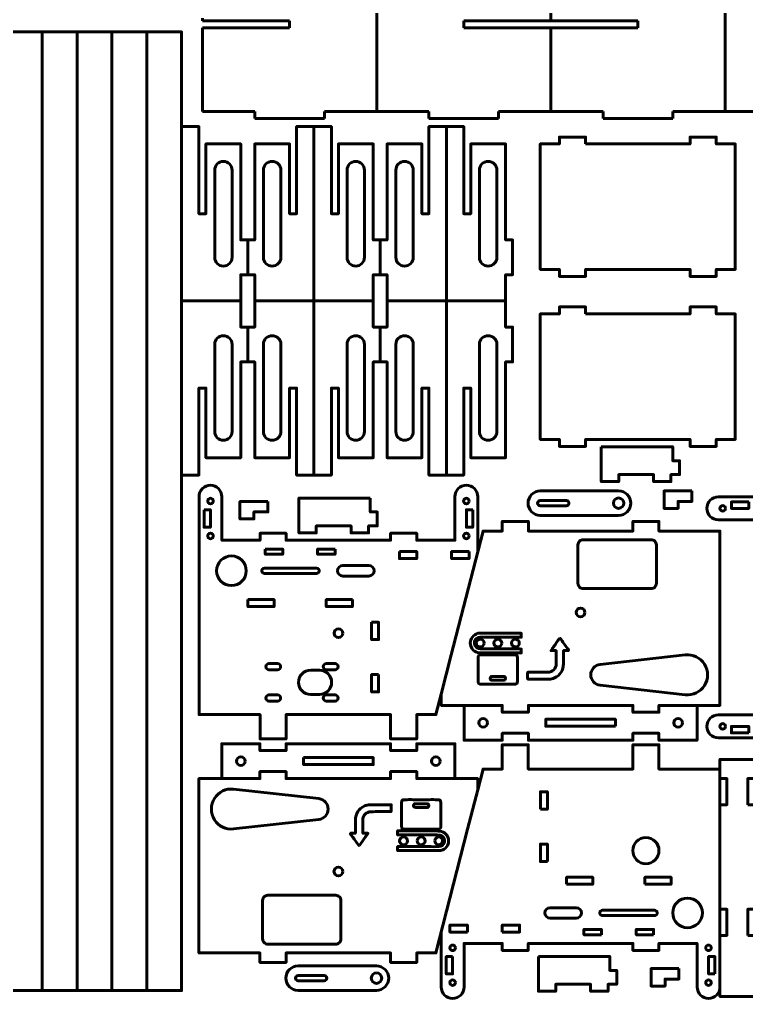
# Model space of a CAD drawing. Header units: millimetres. Extents: x -979 to -10, y -1484 to -29.
# Drawn here: x -652 to -235, y -1092 to -531 of the extents above; entities that cross this region are included whole.
import ezdxf

# ---------------------------------------------------------------- set-up
doc = ezdxf.new("R2010")
doc.units = ezdxf.units.MM
doc.linetypes.add('K5LT_BASIC', pattern=[0])

# ---------------------------------------------------------------- blocks, each defined once
blk = doc.blocks.new('U48')
at = {"color": 150, "linetype": 'K5LT_BASIC', "lineweight": 60, "true_color": 0x0080ff}
for points in [[(-308.11, -801.04), (-353.11, -801.04, 1), (-353.11, -815.04), (-308.11, -815.04, 1)], [(-338.11, -806.54), (-353.11, -806.54, 1), (-353.11, -809.54), (-338.11, -809.54, 1)], [(-308.11, -805.04, -1), (-308.11, -811.04, -1)]]:
    blk.add_lwpolyline(points, format="xyb", close=True, dxfattribs=at)
blk = doc.blocks.new('U49')
at = {"color": 150, "linetype": 'K5LT_BASIC', "lineweight": 60, "true_color": 0x0080ff}
for points in [[(-447.11, -1073.54), (-492.11, -1073.54, 1), (-492.11, -1087.54), (-447.11, -1087.54, 1)], [(-447.11, -1077.54, -1), (-447.11, -1083.54, -1)], [(-492.11, -1079.04), (-477.11, -1079.04, -1), (-477.11, -1082.04), (-492.11, -1082.04, -1)]]:
    blk.add_lwpolyline(points, format="xyb", close=True, dxfattribs=at)
blk = doc.blocks.new('U50')
at = {"color": 150, "linetype": 'K5LT_BASIC', "lineweight": 60, "true_color": 0x0080ff}
for points in [[(-535.91, -966.03), (-535.91, -946.03), (-514.01, -946.03), (-514.01, -950.03), (-499.01, -950.03), (-499.01, -946.03), (-439.01, -946.03), (-439.01, -950.03), (-424.01, -950.03), (-424.01, -946.03), (-402.1, -946.03), (-402.1, -966.03), (-424.01, -966.03), (-424.01, -962.03), (-439.01, -962.03), (-439.01, -966.03), (-499.01, -966.03), (-499.01, -962.03), (-514.01, -962.03), (-514.01, -966.03)], [(-489.01, -954.03), (-449.01, -954.03), (-449.01, -958.03), (-489.01, -958.03)]]:
    blk.add_lwpolyline(points, close=True, dxfattribs=at)
for centre in [(-524.96, -956.03), (-413.05, -956.03)]:
    blk.add_circle(centre, 2.5, dxfattribs=at)
blk = doc.blocks.new('U51')
at = {"color": 150, "linetype": 'K5LT_BASIC', "lineweight": 60, "true_color": 0x0080ff}
blk.add_lwpolyline([(-402.1, -966.03), (-389.01, -966.03), (-389.01, -972.53), (-394.78, -995.02), (-413.01, -1066.03), (-424.01, -1066.03), (-424.01, -1071.53), (-439.01, -1071.53), (-439.01, -1066.03), (-499.01, -1066.03), (-499.01, -1071.53), (-514.01, -1071.53), (-514.01, -1066.03), (-525.01, -1066.03), (-549.01, -1066.03), (-549.01, -995.02), (-549.01, -966.03), (-535.91, -966.03)], dxfattribs=at)
for points in [[(-529.14, -972.1), (-480.2, -977.57, -0.894526), (-480.2, -989.5), (-529.14, -994.96, -1.11791)], [(-509.51, -1033.03), (-470.51, -1033.03, -0.414214), (-467.51, -1036.03), (-467.51, -1058.03, -0.414214), (-470.51, -1061.03), (-509.51, -1061.03, -0.414214), (-512.51, -1058.03), (-512.51, -1036.03, -0.414214)]]:
    blk.add_lwpolyline(points, format="xyb", close=True, dxfattribs=at)
blk.add_circle((-469.01, -1019.36), 2.5, dxfattribs=at)
blk = doc.blocks.new('U52')
at = {"color": 150, "linetype": 'K5LT_BASIC', "lineweight": 60, "true_color": 0x0080ff}
blk.add_lwpolyline([(-389.01, -972.53), (-385.95, -960.63), (-374.95, -960.63), (-374.95, -956.63), (-374.95, -946.63), (-359.95, -946.63), (-359.95, -956.63), (-359.95, -960.63), (-299.95, -960.63), (-299.95, -956.63), (-299.95, -946.63), (-284.95, -946.63), (-284.95, -956.63), (-284.95, -960.63), (-273.95, -960.63), (-249.95, -960.63), (-249.95, -1054.13), (-249.95, -1060.63), (-249.95, -1085.63, -1), (-263.05, -1085.63), (-263.05, -1060.63), (-284.95, -1060.63), (-284.95, -1064.63), (-299.95, -1064.63), (-299.95, -1060.63), (-359.95, -1060.63), (-359.95, -1064.63), (-374.95, -1064.63), (-374.95, -1060.63), (-396.86, -1060.63), (-396.86, -1085.63, -1), (-409.95, -1085.63), (-409.95, -1060.63), (-409.95, -1054.13)], format="xyb", dxfattribs=at)
for points in [[(-353, -983.63), (-349, -983.63), (-349, -973.63), (-353, -973.63)], [(-349, -1013.63), (-353, -1013.63), (-353, -1003.63), (-349, -1003.63)], [(-338, -1026.63), (-323, -1026.63), (-323, -1022.63), (-338, -1022.63)], [(-293, -1026.63), (-278, -1026.63), (-278, -1022.63), (-293, -1022.63)], [(-394.95, -1054.13), (-404.95, -1054.13), (-404.95, -1050.13), (-394.95, -1050.13)], [(-374.95, -1054.13), (-364.95, -1054.13), (-364.95, -1050.13), (-374.95, -1050.13)], [(-318, -1055.63), (-328, -1055.63), (-328, -1052.63), (-318, -1052.63)], [(-288, -1055.63), (-298, -1055.63), (-298, -1052.63), (-288, -1052.63)], [(-403.4, -1068.13), (-403.4, -1078.13), (-407.1, -1078.13), (-407.1, -1068.13)], [(-252.8, -1078.13), (-252.8, -1068.13), (-256.5, -1068.13), (-256.5, -1078.13)]]:
    blk.add_lwpolyline(points, close=True, dxfattribs=at)
for points in [[(-332.45, -1046.13), (-347.45, -1046.13, -1), (-347.45, -1040.13), (-332.45, -1040.13, -1)], [(-287.45, -1044.63), (-317.45, -1044.63, -1), (-317.45, -1041.63), (-287.45, -1041.63, -1)]]:
    blk.add_lwpolyline(points, format="xyb", close=True, dxfattribs=at)
for centre, radius in [((-292.45, -1007.38), 7.5), ((-268.55, -1043.13), 8.5), ((-403.4, -1063.13), 1.6), ((-256.5, -1063.13), 1.6), ((-403.4, -1083.13), 1.6), ((-256.5, -1083.13), 1.6)]:
    blk.add_circle(centre, radius, dxfattribs=at)
blk = doc.blocks.new('U53')
at = {"color": 150, "linetype": 'K5LT_BASIC', "lineweight": 60, "true_color": 0x0080ff}
for points in [[(-263.04, -924.03), (-263.04, -944.03), (-284.94, -944.03), (-284.94, -940.03), (-299.94, -940.03), (-299.94, -944.03), (-359.94, -944.03), (-359.94, -940.03), (-374.94, -940.03), (-374.94, -944.03), (-396.85, -944.03), (-396.85, -924.03), (-374.94, -924.03), (-374.94, -928.03), (-359.94, -928.03), (-359.94, -924.03), (-299.94, -924.03), (-299.94, -928.03), (-284.94, -928.03), (-284.94, -924.03)], [(-309.94, -936.03), (-349.94, -936.03), (-349.94, -932.03), (-309.94, -932.03)]]:
    blk.add_lwpolyline(points, close=True, dxfattribs=at)
for centre in [(-385.9, -934.03), (-273.99, -934.03)]:
    blk.add_circle(centre, 2.5, dxfattribs=at)
blk = doc.blocks.new('U54')
at = {"color": 150, "linetype": 'K5LT_BASIC', "lineweight": 60, "true_color": 0x0080ff}
blk.add_lwpolyline([(-396.85, -924.03), (-409.94, -924.03), (-409.94, -917.53), (-404.17, -895.04), (-385.94, -824.03), (-374.94, -824.03), (-374.94, -818.53), (-359.94, -818.53), (-359.94, -824.03), (-299.94, -824.03), (-299.94, -818.53), (-284.94, -818.53), (-284.94, -824.03), (-273.94, -824.03), (-249.94, -824.03), (-249.94, -895.04), (-249.94, -924.03), (-263.04, -924.03)], dxfattribs=at)
for points in [[(-289.44, -857.03), (-328.44, -857.03, -0.414214), (-331.44, -854.03), (-331.44, -832.03, -0.414214), (-328.44, -829.03), (-289.44, -829.03, -0.414214), (-286.44, -832.03), (-286.44, -854.03, -0.414214)], [(-269.82, -917.96), (-318.75, -912.49, -0.894526), (-318.75, -900.56), (-269.82, -895.1, -1.11791)]]:
    blk.add_lwpolyline(points, format="xyb", close=True, dxfattribs=at)
blk.add_circle((-329.94, -870.7), 2.5, dxfattribs=at)
blk = doc.blocks.new('U55')
at = {"color": 150, "linetype": 'K5LT_BASIC', "lineweight": 60, "true_color": 0x0080ff}
blk.add_lwpolyline([(-409.94, -917.53), (-412.98, -929.34), (-423.98, -929.34), (-423.98, -943.34), (-438.98, -943.34), (-438.98, -929.34), (-498.98, -929.34), (-498.98, -943.34), (-513.98, -943.34), (-513.98, -929.34), (-524.98, -929.34), (-548.98, -929.34), (-548.98, -835.84), (-548.98, -829.34), (-548.98, -804.34, -1), (-535.88, -804.34), (-535.88, -829.34), (-513.98, -829.34), (-513.98, -825.34), (-498.98, -825.34), (-498.98, -829.34), (-438.98, -829.34), (-438.98, -825.34), (-423.98, -825.34), (-423.98, -829.34), (-402.07, -829.34), (-402.07, -804.34, -1), (-388.98, -804.34), (-388.98, -829.34), (-388.98, -835.84)], format="xyb", dxfattribs=at)
for points in [[(-546.13, -811.84), (-542.43, -811.84), (-542.43, -821.84), (-546.13, -821.84)], [(-391.82, -811.84), (-395.52, -811.84), (-395.52, -821.84), (-391.82, -821.84)], [(-510.93, -834.34), (-500.93, -834.34), (-500.93, -837.34), (-510.93, -837.34)], [(-470.93, -834.34), (-480.93, -834.34), (-480.93, -837.34), (-470.93, -837.34)], [(-433.98, -835.84), (-423.98, -835.84), (-423.98, -839.84), (-433.98, -839.84)], [(-393.98, -835.84), (-403.98, -835.84), (-403.98, -839.84), (-393.98, -839.84)], [(-520.93, -863.34), (-505.93, -863.34), (-505.93, -867.34), (-520.93, -867.34)], [(-460.93, -863.34), (-475.93, -863.34), (-475.93, -867.34), (-460.93, -867.34)], [(-449.93, -876.34), (-445.93, -876.34), (-445.93, -886.34), (-449.93, -886.34)], [(-445.93, -906.34), (-449.93, -906.34), (-449.93, -916.34), (-445.93, -916.34)]]:
    blk.add_lwpolyline(points, close=True, dxfattribs=at)
for points in [[(-511.48, -845.34), (-481.48, -845.34, -1), (-481.48, -848.34), (-511.48, -848.34, -1)], [(-451.48, -843.84), (-466.48, -843.84, 1), (-466.48, -849.84), (-451.48, -849.84, 1)], [(-508.88, -900.09), (-503.88, -900.09, -1), (-503.88, -903.59), (-508.88, -903.59, -1)], [(-484.88, -903.84), (-479.88, -903.84, -1), (-479.88, -917.84), (-484.88, -917.84, -1)], [(-475.88, -900.09), (-470.88, -900.09, -1), (-470.88, -903.59), (-475.88, -903.59, -1)], [(-503.88, -918.09), (-508.88, -918.09, 1), (-508.88, -921.59), (-503.88, -921.59, 1)], [(-470.88, -918.09), (-475.88, -918.09, 1), (-475.88, -921.59), (-470.88, -921.59, 1)]]:
    blk.add_lwpolyline(points, format="xyb", close=True, dxfattribs=at)
for centre, radius in [((-542.43, -806.84), 1.6), ((-395.52, -806.84), 1.6), ((-542.43, -826.84), 1.6), ((-395.52, -826.84), 1.6), ((-530.38, -846.84), 8.5), ((-468.98, -882.66), 2.5)]:
    blk.add_circle(centre, radius, dxfattribs=at)
blk = doc.blocks.new('U56')
at = {"color": 150, "linetype": 'K5LT_BASIC', "lineweight": 60, "true_color": 0x0080ff}
for points in [[(-249.95, -960.63), (-249.95, -955.04), (-137.95, -955.04), (-137.95, -966.04), (-141.95, -966.04), (-141.95, -981.04), (-137.95, -981.04), (-137.95, -1041.04), (-141.95, -1041.04), (-141.95, -1056.04), (-137.95, -1056.04), (-137.95, -1067.04), (-137.95, -1091.04), (-249.95, -1091.04), (-249.95, -1085.63)], [(-249.95, -981.04), (-245.95, -981.04), (-245.95, -966.04), (-249.95, -966.04)], [(-249.95, -1056.04), (-245.95, -1056.04), (-245.95, -1041.04), (-249.95, -1041.04)]]:
    blk.add_lwpolyline(points, dxfattribs=at)
for points in [[(-233.95, -981.04), (-233.95, -966.04), (-229.95, -966.04), (-229.95, -981.04)], [(-157.95, -966.04), (-157.95, -981.04), (-153.95, -981.04), (-153.95, -966.04)], [(-233.95, -1056.04), (-233.95, -1041.04), (-229.95, -1041.04), (-229.95, -1056.04)], [(-157.95, -1056.04), (-157.95, -1041.04), (-153.95, -1041.04), (-153.95, -1056.04)]]:
    blk.add_lwpolyline(points, close=True, dxfattribs=at)
blk = doc.blocks.new('U124')
at = {"color": 150, "linetype": 'K5LT_BASIC', "lineweight": 60, "true_color": 0x0080ff}
for points in [[(-125.86, -903.56), (-125.86, -843.56), (-121.86, -843.56), (-121.86, -828.56), (-125.86, -828.56), (-125.86, -817.56), (-219.39, -804.46), (-225.86, -804.46), (-250.86, -804.46, 1), (-250.86, -817.56), (-225.86, -817.56), (-225.86, -828.56), (-229.86, -828.56), (-229.86, -843.56), (-225.86, -843.56), (-225.86, -903.56), (-229.86, -903.56), (-229.86, -918.56), (-225.86, -918.56), (-225.86, -929.56), (-250.86, -929.56, 1), (-250.86, -942.65), (-225.86, -942.65), (-219.39, -942.65), (-125.86, -929.56), (-125.86, -918.56), (-121.86, -918.56), (-121.86, -903.56)], [(-205.36, -833.06), (-205.36, -818.06, 1), (-211.36, -818.06), (-211.36, -833.06, 1)], [(-206.86, -878.06), (-206.86, -848.06, 1), (-209.86, -848.06), (-209.86, -878.06, 1)], [(-177.11, -847.56, 1), (-180.61, -847.56), (-180.61, -852.56, 1), (-177.11, -852.56)], [(-159.11, -847.56), (-159.11, -852.56, -1), (-162.61, -852.56), (-162.61, -847.56, -1)], [(-162.86, -861.56), (-162.86, -856.56, 1), (-176.86, -856.56), (-176.86, -861.56, 1)], [(-177.11, -880.56), (-177.11, -885.56, -1), (-180.61, -885.56), (-180.61, -880.56, -1)], [(-159.11, -880.56), (-159.11, -885.56, -1), (-162.61, -885.56), (-162.61, -880.56, -1)]]:
    blk.add_lwpolyline(points, format="xyb", close=True, dxfattribs=at)
for points in [[(-233.36, -807.31), (-233.36, -811.01), (-243.36, -811.01), (-243.36, -807.31)], [(-187.86, -843.56), (-187.86, -828.56), (-191.86, -828.56), (-191.86, -843.56)], [(-217.86, -851.06), (-217.86, -836.06), (-220.86, -836.06), (-220.86, -851.06)], [(-217.86, -896.06), (-217.86, -911.06), (-220.86, -911.06), (-220.86, -896.06)], [(-187.86, -918.56), (-187.86, -903.56), (-191.86, -903.56), (-191.86, -918.56)], [(-233.36, -939.81), (-233.36, -936.11), (-243.36, -936.11), (-243.36, -939.81)]]:
    blk.add_lwpolyline(points, close=True, dxfattribs=at)
for centre, radius in [((-248.36, -811.01), 1.6), ((-228.36, -811.01), 1.6), ((-149.86, -830.06), 2.5), ((-149.86, -917.06), 2.5), ((-208.36, -929.06), 8.5), ((-248.36, -936.11), 1.6), ((-228.36, -936.11), 1.6)]:
    blk.add_circle(centre, radius, dxfattribs=at)
blk = doc.blocks.new('U135')
at = {"color": 150, "linetype": 'K5LT_BASIC', "lineweight": 60, "true_color": 0x0080ff}
for points, knots in [([(-421.46, -978.15), (-424.57, -978.15), (-427.69, -978.14), (-430.81, -978.15), (-432.45, -978.16), (-432.71, -978.39), (-432.72, -979.97), (-432.73, -984.41), (-432.73, -988.84), (-432.71, -993.27), (-432.71, -994.76), (-432.41, -995.07), (-430.91, -995.07), (-424.63, -995.08), (-418.34, -995.08), (-412.06, -995.07), (-410.54, -995.06), (-410.19, -994.7), (-410.19, -993.15), (-410.18, -988.76), (-410.18, -984.38), (-410.19, -980), (-410.2, -978.45), (-410.52, -978.15), (-412.11, -978.15), (-415.22, -978.14), (-418.34, -978.15), (-421.46, -978.15)], [0, 0, 0, 0, 0.111111, 0.111111, 0.111111, 0.222222, 0.222222, 0.222222, 0.333333, 0.333333, 0.333333, 0.444444, 0.444444, 0.444444, 0.555556, 0.555556, 0.555556, 0.666667, 0.666667, 0.666667, 0.777778, 0.777778, 0.777778, 0.888889, 0.888889, 0.888889, 1, 1, 1, 1]), ([(-421.44, -982.61), (-421.44, -982.61), (-421.44, -982.61), (-421.44, -982.61), (-422.47, -982.61), (-423.49, -982.64), (-424.51, -982.61), (-425.46, -982.58), (-425.95, -982.18), (-425.9, -981.5), (-425.84, -980.7), (-425.29, -980.46), (-424.59, -980.46), (-422.5, -980.46), (-420.4, -980.44), (-418.32, -980.47), (-417.47, -980.49), (-417.03, -980.92), (-417.07, -981.57), (-417.13, -982.37), (-417.67, -982.61), (-418.38, -982.61), (-419.4, -982.61), (-420.42, -982.61), (-421.44, -982.61)], [0, 0, 0, 0, 0.125, 0.125, 0.125, 0.25, 0.25, 0.25, 0.375, 0.375, 0.375, 0.5, 0.5, 0.5, 0.625, 0.625, 0.625, 0.75, 0.75, 0.75, 0.875, 0.875, 0.875, 1, 1, 1, 1]), ([(-410.12, -1007.4), (-409.77, -1007.24), (-409.42, -1007.08), (-409.07, -1006.92), (-406.74, -1005.84), (-405.41, -1003.44), (-405.76, -1000.97), (-406.13, -998.44), (-408.15, -996.48), (-410.75, -996.2), (-411.43, -996.12), (-412.11, -996.12), (-412.79, -996.12), (-419.61, -996.11), (-426.42, -996.12), (-433.23, -996.11), (-433.81, -996.11), (-434.39, -996.04), (-434.97, -996), (-434.97, -996.78), (-434.97, -997.56), (-434.97, -998.34), (-434.43, -998.36), (-433.9, -998.39), (-433.37, -998.39), (-426.4, -998.39), (-419.44, -998.39), (-412.47, -998.4), (-411.85, -998.4), (-411.2, -998.42), (-410.59, -998.56), (-408.69, -999.01), (-407.63, -1000.84), (-408.15, -1002.71), (-408.53, -1004.08), (-409.74, -1005.03), (-411.3, -1005.08), (-413.25, -1005.13), (-415.2, -1005.11), (-417.15, -1005.1), (-423.09, -1005.09), (-429.03, -1005.07), (-434.97, -1005.06), (-434.97, -1005.84), (-434.97, -1006.62), (-434.97, -1007.4), (-426.68, -1007.4), (-418.4, -1007.4), (-410.12, -1007.4)], [0, 0, 0, 0, 0.0625, 0.0625, 0.0625, 0.125, 0.125, 0.125, 0.1875, 0.1875, 0.1875, 0.25, 0.25, 0.25, 0.3125, 0.3125, 0.3125, 0.375, 0.375, 0.375, 0.4375, 0.4375, 0.4375, 0.5, 0.5, 0.5, 0.5625, 0.5625, 0.5625, 0.625, 0.625, 0.625, 0.6875, 0.6875, 0.6875, 0.75, 0.75, 0.75, 0.8125, 0.8125, 0.8125, 0.875, 0.875, 0.875, 0.9375, 0.9375, 0.9375, 1, 1, 1, 1]), ([(-431.61, -1004.01), (-430.35, -1004.02), (-429.39, -1003.08), (-429.37, -1001.82), (-429.34, -1000.58), (-430.29, -999.56), (-431.51, -999.51), (-432.78, -999.46), (-433.84, -1000.5), (-433.83, -1001.79), (-433.82, -1003.04), (-432.86, -1004), (-431.61, -1004.01)], [0, 0, 0, 0, 0.25, 0.25, 0.25, 0.5, 0.5, 0.5, 0.75, 0.75, 0.75, 1, 1, 1, 1]), ([(-423.73, -1001.73), (-423.76, -1002.96), (-422.8, -1003.96), (-421.55, -1004), (-420.32, -1004.04), (-419.28, -1003.09), (-419.21, -1001.88), (-419.14, -1000.64), (-420.2, -999.52), (-421.46, -999.51), (-422.67, -999.51), (-423.7, -1000.52), (-423.73, -1001.73)], [0, 0, 0, 0, 0.25, 0.25, 0.25, 0.5, 0.5, 0.5, 0.75, 0.75, 0.75, 1, 1, 1, 1]), ([(-413.62, -1001.72), (-413.65, -1002.93), (-412.66, -1003.96), (-411.44, -1004), (-410.17, -1004.05), (-409.19, -1003.15), (-409.13, -1001.89), (-409.07, -1000.59), (-410.08, -999.51), (-411.35, -999.51), (-412.56, -999.51), (-413.59, -1000.52), (-413.62, -1001.72)], [0, 0, 0, 0, 0.25, 0.25, 0.25, 0.5, 0.5, 0.5, 0.75, 0.75, 0.75, 1, 1, 1, 1])]:
    blk.add_open_spline(points, degree=3, knots=knots, dxfattribs=at)
blk = doc.blocks.new('U136')
at = {"color": 150, "linetype": 'K5LT_BASIC', "lineweight": 60, "true_color": 0x0080ff}
blk.add_open_spline([(-456.86, -1004.44), (-455.74, -1002.81), (-454.61, -1001.18), (-453.49, -999.55), (-453.06, -998.93), (-452.63, -998.3), (-452.05, -997.46), (-453.13, -997.46), (-453.96, -997.46), (-454.91, -997.46), (-454.94, -996.96), (-454.98, -996.58), (-454.99, -996.21), (-454.99, -994.07), (-454.95, -991.92), (-455, -989.78), (-455.06, -987.08), (-452.92, -985.1), (-450.27, -985.05), (-446.88, -984.99), (-443.49, -985.03), (-440.1, -985.03), (-439.67, -985.03), (-439.25, -985.03), (-438.7, -985.03), (-438.55, -983.7), (-438.6, -982.45), (-438.66, -981.1), (-439.13, -981.08), (-439.51, -981.04), (-439.89, -981.04), (-443.55, -981.04), (-447.22, -981.06), (-450.88, -981.03), (-452.01, -981.02), (-453.05, -981.27), (-454.03, -981.75), (-457.38, -983.39), (-459.06, -986.14), (-459.19, -989.83), (-459.27, -991.93), (-459.2, -994.04), (-459.21, -996.14), (-459.21, -996.52), (-459.25, -996.9), (-459.27, -997.42), (-460.24, -997.42), (-461.12, -997.42), (-462.01, -997.42), (-462.01, -997.66), (-462.01, -997.89), (-462.01, -998.12), (-461.81, -998.3), (-461.56, -998.45), (-461.41, -998.66), (-460.04, -1000.58), (-458.69, -1002.51), (-457.33, -1004.44), (-457.17, -1004.44), (-457.02, -1004.44), (-456.86, -1004.44)], degree=3, knots=[0, 0, 0, 0, 0.05, 0.05, 0.05, 0.1, 0.1, 0.1, 0.15, 0.15, 0.15, 0.2, 0.2, 0.2, 0.25, 0.25, 0.25, 0.3, 0.3, 0.3, 0.35, 0.35, 0.35, 0.4, 0.4, 0.4, 0.45, 0.45, 0.45, 0.5, 0.5, 0.5, 0.55, 0.55, 0.55, 0.6, 0.6, 0.6, 0.65, 0.65, 0.65, 0.7, 0.7, 0.7, 0.75, 0.75, 0.75, 0.8, 0.8, 0.8, 0.85, 0.85, 0.85, 0.9, 0.9, 0.9, 0.95, 0.95, 0.95, 1, 1, 1, 1], dxfattribs=at)
blk = doc.blocks.new('U138')
at = {"color": 150, "linetype": 'K5LT_BASIC', "lineweight": 60, "true_color": 0x0080ff}
for points, knots in [([(-388.83, -882.66), (-389.18, -882.82), (-389.53, -882.98), (-389.88, -883.14), (-392.21, -884.22), (-393.55, -886.62), (-393.19, -889.09), (-392.82, -891.62), (-390.8, -893.58), (-388.2, -893.86), (-387.52, -893.94), (-386.84, -893.94), (-386.16, -893.94), (-379.35, -893.95), (-372.53, -893.94), (-365.72, -893.95), (-365.14, -893.95), (-364.56, -894.02), (-363.98, -894.06), (-363.98, -893.28), (-363.98, -892.5), (-363.98, -891.72), (-364.52, -891.7), (-365.05, -891.67), (-365.59, -891.67), (-372.55, -891.67), (-379.51, -891.67), (-386.48, -891.66), (-387.11, -891.66), (-387.75, -891.64), (-388.36, -891.5), (-390.26, -891.05), (-391.32, -889.22), (-390.8, -887.35), (-390.43, -885.98), (-389.22, -885.03), (-387.65, -884.98), (-385.7, -884.93), (-383.75, -884.95), (-381.8, -884.96), (-375.86, -884.97), (-369.92, -884.98), (-363.98, -885), (-363.98, -884.22), (-363.98, -883.44), (-363.98, -882.66), (-372.27, -882.66), (-380.55, -882.66), (-388.83, -882.66)], [0, 0, 0, 0, 0.0625, 0.0625, 0.0625, 0.125, 0.125, 0.125, 0.1875, 0.1875, 0.1875, 0.25, 0.25, 0.25, 0.3125, 0.3125, 0.3125, 0.375, 0.375, 0.375, 0.4375, 0.4375, 0.4375, 0.5, 0.5, 0.5, 0.5625, 0.5625, 0.5625, 0.625, 0.625, 0.625, 0.6875, 0.6875, 0.6875, 0.75, 0.75, 0.75, 0.8125, 0.8125, 0.8125, 0.875, 0.875, 0.875, 0.9375, 0.9375, 0.9375, 1, 1, 1, 1]), ([(-385.33, -888.34), (-385.3, -887.13), (-386.29, -886.1), (-387.51, -886.06), (-388.78, -886.01), (-389.76, -886.91), (-389.82, -888.17), (-389.88, -889.47), (-388.87, -890.55), (-387.6, -890.55), (-386.39, -890.55), (-385.36, -889.54), (-385.33, -888.34)], [0, 0, 0, 0, 0.25, 0.25, 0.25, 0.5, 0.5, 0.5, 0.75, 0.75, 0.75, 1, 1, 1, 1]), ([(-375.22, -888.33), (-375.19, -887.1), (-376.15, -886.1), (-377.4, -886.06), (-378.63, -886.02), (-379.68, -886.96), (-379.74, -888.18), (-379.81, -889.42), (-378.75, -890.54), (-377.49, -890.55), (-376.28, -890.55), (-375.25, -889.54), (-375.22, -888.33)], [0, 0, 0, 0, 0.25, 0.25, 0.25, 0.5, 0.5, 0.5, 0.75, 0.75, 0.75, 1, 1, 1, 1]), ([(-367.34, -886.05), (-368.6, -886.04), (-369.56, -886.98), (-369.58, -888.24), (-369.61, -889.48), (-368.66, -890.5), (-367.44, -890.55), (-366.17, -890.6), (-365.11, -889.56), (-365.12, -888.27), (-365.13, -887.02), (-366.09, -886.06), (-367.34, -886.05)], [0, 0, 0, 0, 0.25, 0.25, 0.25, 0.5, 0.5, 0.5, 0.75, 0.75, 0.75, 1, 1, 1, 1]), ([(-377.49, -911.91), (-374.38, -911.91), (-371.26, -911.92), (-368.15, -911.91), (-366.5, -911.9), (-366.24, -911.67), (-366.23, -910.08), (-366.22, -905.65), (-366.22, -901.22), (-366.24, -896.79), (-366.24, -895.3), (-366.55, -894.99), (-368.04, -894.99), (-374.33, -894.98), (-380.61, -894.98), (-386.89, -894.99), (-388.41, -895), (-388.76, -895.36), (-388.76, -896.91), (-388.78, -901.3), (-388.78, -905.68), (-388.76, -910.06), (-388.75, -911.61), (-388.43, -911.91), (-386.84, -911.91), (-383.73, -911.92), (-380.61, -911.91), (-377.49, -911.91)], [0, 0, 0, 0, 0.111111, 0.111111, 0.111111, 0.222222, 0.222222, 0.222222, 0.333333, 0.333333, 0.333333, 0.444444, 0.444444, 0.444444, 0.555556, 0.555556, 0.555556, 0.666667, 0.666667, 0.666667, 0.777778, 0.777778, 0.777778, 0.888889, 0.888889, 0.888889, 1, 1, 1, 1]), ([(-377.51, -907.45), (-377.51, -907.45), (-377.51, -907.45), (-377.51, -907.45), (-376.49, -907.45), (-375.46, -907.42), (-374.44, -907.45), (-373.49, -907.48), (-373, -907.88), (-373.05, -908.56), (-373.11, -909.36), (-373.66, -909.6), (-374.37, -909.6), (-376.46, -909.6), (-378.55, -909.62), (-380.64, -909.59), (-381.48, -909.57), (-381.93, -909.14), (-381.88, -908.49), (-381.82, -907.68), (-381.28, -907.45), (-380.57, -907.45), (-379.55, -907.45), (-378.53, -907.45), (-377.51, -907.45)], [0, 0, 0, 0, 0.125, 0.125, 0.125, 0.25, 0.25, 0.25, 0.375, 0.375, 0.375, 0.5, 0.5, 0.5, 0.625, 0.625, 0.625, 0.75, 0.75, 0.75, 0.875, 0.875, 0.875, 1, 1, 1, 1])]:
    blk.add_open_spline(points, degree=3, knots=knots, dxfattribs=at)
blk = doc.blocks.new('U139')
at = {"color": 150, "linetype": 'K5LT_BASIC', "lineweight": 60, "true_color": 0x0080ff}
blk.add_open_spline([(-342.09, -885.62), (-343.21, -887.25), (-344.34, -888.88), (-345.46, -890.51), (-345.89, -891.13), (-346.32, -891.76), (-346.9, -892.6), (-345.82, -892.6), (-344.99, -892.6), (-344.04, -892.6), (-344.01, -893.1), (-343.97, -893.48), (-343.97, -893.85), (-343.96, -895.99), (-344, -898.14), (-343.95, -900.28), (-343.89, -902.98), (-346.03, -904.96), (-348.68, -905.01), (-352.07, -905.07), (-355.46, -905.03), (-358.85, -905.03), (-359.28, -905.03), (-359.7, -905.03), (-360.25, -905.03), (-360.4, -906.36), (-360.35, -907.61), (-360.29, -908.96), (-359.82, -908.98), (-359.44, -909.02), (-359.06, -909.02), (-355.4, -909.02), (-351.74, -909), (-348.07, -909.03), (-346.95, -909.04), (-345.9, -908.79), (-344.92, -908.31), (-341.57, -906.67), (-339.89, -903.92), (-339.76, -900.23), (-339.68, -898.13), (-339.75, -896.02), (-339.74, -893.92), (-339.74, -893.54), (-339.71, -893.16), (-339.68, -892.64), (-338.72, -892.64), (-337.83, -892.64), (-336.94, -892.64), (-336.94, -892.4), (-336.94, -892.17), (-336.94, -891.93), (-337.15, -891.76), (-337.39, -891.61), (-337.54, -891.4), (-338.91, -889.48), (-340.26, -887.55), (-341.62, -885.62), (-341.78, -885.62), (-341.93, -885.62), (-342.09, -885.62)], degree=3, knots=[0, 0, 0, 0, 0.05, 0.05, 0.05, 0.1, 0.1, 0.1, 0.15, 0.15, 0.15, 0.2, 0.2, 0.2, 0.25, 0.25, 0.25, 0.3, 0.3, 0.3, 0.35, 0.35, 0.35, 0.4, 0.4, 0.4, 0.45, 0.45, 0.45, 0.5, 0.5, 0.5, 0.55, 0.55, 0.55, 0.6, 0.6, 0.6, 0.65, 0.65, 0.65, 0.7, 0.7, 0.7, 0.75, 0.75, 0.75, 0.8, 0.8, 0.8, 0.85, 0.85, 0.85, 0.9, 0.9, 0.9, 0.95, 0.95, 0.95, 1, 1, 1, 1], dxfattribs=at)

msp = doc.modelspace()

# ---------------------------------------------------------------- linework, layer by layer
at = {"color": 150, "linetype": 'K5LT_BASIC', "lineweight": 60, "true_color": 0x0080ff}
for p, q in [((-447.01, -583.37), (-447.01, -33.37)), ((-247.01, -583.37), (-247.01, -33.37)), ((-347.01, -531.37), (-347.01, -435.37)), ((-547.01, -529.81), (-547.01, -531.37)), ((-547.01, -531.37), (-497.01, -531.37)), ((-497.01, -531.37), (-497.01, -535.37)), ((-397.01, -535.37), (-397.01, -531.37)), ((-397.01, -531.37), (-347.01, -531.37)), ((-347.01, -531.37), (-297.01, -531.37)), ((-297.01, -531.37), (-297.01, -535.37)), ((-497.01, -535.37), (-547.01, -535.37)), ((-547.01, -535.37), (-547.01, -583.37)), ((-347.01, -535.37), (-397.01, -535.37)), ((-347.01, -583.37), (-347.01, -535.37)), ((-297.01, -535.37), (-347.01, -535.37)), ((-547.01, -583.37), (-517.01, -583.37)), ((-517.01, -583.37), (-517.01, -587.37)), ((-477.01, -587.37), (-477.01, -583.37)), ((-477.01, -583.37), (-447.01, -583.37)), ((-447.01, -583.37), (-417.01, -583.37)), ((-417.01, -583.37), (-417.01, -587.37)), ((-377.01, -587.37), (-377.01, -583.37)), ((-377.01, -583.37), (-347.01, -583.37)), ((-347.01, -583.37), (-317.01, -583.37)), ((-317.01, -583.37), (-317.01, -587.37)), ((-277.01, -587.37), (-277.01, -583.37)), ((-277.01, -583.37), (-247.01, -583.37)), ((-247.01, -583.37), (-217.01, -583.37)), ((-517.01, -587.37), (-477.01, -587.37)), ((-417.01, -587.37), (-377.01, -587.37)), ((-317.01, -587.37), (-277.01, -587.37))]:
    msp.add_line(p, q, dxfattribs=at)
for points in [[(-659.01, -537.68), (-639.01, -537.68), (-639.01, -1087.68), (-659.01, -1087.68)], [(-639.01, -537.68), (-619.01, -537.68), (-619.01, -1087.68), (-639.01, -1087.68)], [(-619.01, -537.68), (-599.01, -537.68), (-599.01, -1087.68), (-619.01, -1087.68)], [(-599.01, -537.68), (-579.01, -537.68), (-579.01, -1087.68), (-599.01, -1087.68)], [(-579.01, -537.68), (-559.01, -537.68), (-559.01, -1087.68), (-579.01, -1087.68)], [(-521.01, -656.97), (-525.01, -656.97), (-525.01, -601.97), (-545.01, -601.97), (-545.01, -641.97), (-549.01, -641.97), (-549.01, -591.97), (-559.01, -591.97)], [(-483.01, -691.97), (-517.01, -691.97), (-517.01, -676.97), (-521.01, -676.97), (-521.01, -656.97), (-517.01, -656.97), (-517.01, -601.97), (-497.01, -601.97), (-497.01, -641.97), (-493.01, -641.97), (-493.01, -591.97), (-483.01, -591.97)], [(-445.01, -656.97), (-441.01, -656.97), (-441.01, -601.97), (-421.01, -601.97), (-421.01, -641.97), (-417.01, -641.97), (-417.01, -591.97), (-407.01, -591.97), (-407.01, -691.97), (-441.01, -691.97), (-441.01, -676.97), (-445.01, -676.97)], [(-407.01, -691.97), (-373.01, -691.97), (-373.01, -676.97), (-369.01, -676.97), (-369.01, -656.97), (-373.01, -656.97), (-373.01, -601.97), (-393.01, -601.97), (-393.01, -641.97), (-397.01, -641.97), (-397.01, -591.97), (-407.01, -591.97)], [(-559.01, -691.97), (-525.01, -691.97), (-525.01, -676.97), (-521.01, -676.97)], [(-525.01, -691.97), (-525.01, -706.97), (-521.01, -706.97)], [(-517.01, -691.97), (-517.01, -706.97), (-521.01, -706.97), (-521.01, -726.97), (-517.01, -726.97), (-517.01, -781.97), (-497.01, -781.97), (-497.01, -741.97), (-493.01, -741.97), (-493.01, -791.97), (-483.01, -791.97)], [(-449.01, -691.97), (-449.01, -706.97), (-445.01, -706.97), (-445.01, -726.97), (-449.01, -726.97), (-449.01, -781.97), (-469.01, -781.97), (-469.01, -741.97), (-473.01, -741.97), (-473.01, -791.97), (-483.01, -791.97), (-483.01, -691.97)], [(-441.01, -691.97), (-441.01, -706.97), (-445.01, -706.97)], [(-373.01, -691.97), (-373.01, -706.97), (-369.01, -706.97), (-369.01, -726.97), (-373.01, -726.97), (-373.01, -781.97), (-393.01, -781.97), (-393.01, -741.97), (-397.01, -741.97), (-397.01, -791.97), (-407.01, -791.97), (-407.01, -691.97)], [(-521.01, -726.97), (-525.01, -726.97), (-525.01, -781.97), (-545.01, -781.97), (-545.01, -741.97), (-549.01, -741.97), (-549.01, -791.97), (-559.01, -791.97)], [(-445.01, -726.97), (-441.01, -726.97), (-441.01, -781.97), (-421.01, -781.97), (-421.01, -741.97), (-417.01, -741.97), (-417.01, -791.97), (-407.01, -791.97)]]:
    msp.add_lwpolyline(points, dxfattribs=at)
for points in [[(-483.01, -691.97), (-449.01, -691.97), (-449.01, -676.97), (-445.01, -676.97), (-445.01, -656.97), (-449.01, -656.97), (-449.01, -601.97), (-469.01, -601.97), (-469.01, -641.97), (-473.01, -641.97), (-473.01, -591.97), (-483.01, -591.97)], [(-327.11, -601.97), (-267.11, -601.97), (-267.11, -597.97), (-252.11, -597.97), (-252.11, -601.97), (-241.11, -601.97), (-241.11, -673.97), (-252.11, -673.97), (-252.11, -677.97), (-267.11, -677.97), (-267.11, -673.97), (-327.11, -673.97), (-327.11, -677.97), (-342.11, -677.97), (-342.11, -673.97), (-353.11, -673.97), (-353.11, -601.97), (-342.11, -601.97), (-342.11, -597.97), (-327.11, -597.97)], [(-327.11, -699.47), (-267.11, -699.47), (-267.11, -695.47), (-252.11, -695.47), (-252.11, -699.47), (-241.11, -699.47), (-241.11, -771.47), (-252.11, -771.47), (-252.11, -775.47), (-267.11, -775.47), (-267.11, -771.47), (-327.11, -771.47), (-327.11, -775.47), (-342.11, -775.47), (-342.11, -771.47), (-353.11, -771.47), (-353.11, -699.47), (-342.11, -699.47), (-342.11, -695.47), (-327.11, -695.47)], [(-318.08, -775.67), (-277.08, -775.67), (-277.08, -783.67), (-273.08, -783.67), (-273.08, -791.67), (-278.08, -791.67), (-278.08, -795.67), (-288.08, -795.67), (-288.08, -791.67), (-308.08, -791.67), (-308.08, -795.67), (-318.08, -795.67), (-318.08, -791.67)], [(-265.99, -801.04), (-281.99, -801.04), (-281.99, -811.04), (-273.99, -811.04), (-273.99, -807.04), (-265.99, -807.04)], [(-509.48, -807.09), (-525.48, -807.09), (-525.48, -817.09), (-517.48, -817.09), (-517.48, -813.09), (-509.48, -813.09)], [(-450.68, -805.09), (-491.68, -805.09), (-491.68, -821.09), (-491.68, -825.09), (-481.68, -825.09), (-481.68, -821.09), (-461.68, -821.09), (-461.68, -825.09), (-451.68, -825.09), (-451.68, -821.09), (-446.68, -821.09), (-446.68, -813.09), (-450.68, -813.09)], [(-354.18, -1068.09), (-313.18, -1068.09), (-313.18, -1076.09), (-309.18, -1076.09), (-309.18, -1084.09), (-314.18, -1084.09), (-314.18, -1088.09), (-324.18, -1088.09), (-324.18, -1084.09), (-344.18, -1084.09), (-344.18, -1088.09), (-354.18, -1088.09), (-354.18, -1084.09)], [(-273.48, -1075.09), (-289.48, -1075.09), (-289.48, -1085.09), (-281.48, -1085.09), (-281.48, -1081.09), (-273.48, -1081.09)]]:
    msp.add_lwpolyline(points, close=True, dxfattribs=at)
for points in [[(-540.01, -666.99), (-540.01, -616.97, -1), (-530.01, -616.97), (-530.01, -666.99, -1)], [(-502.01, -666.99), (-502.01, -616.97, 1), (-512.01, -616.97), (-512.01, -666.99, 1)], [(-464.01, -666.99), (-464.01, -616.97, -1), (-454.01, -616.97), (-454.01, -666.99, -1)], [(-426.01, -666.99), (-426.01, -616.97, 1), (-436.01, -616.97), (-436.01, -666.99, 1)], [(-388.01, -666.99), (-388.01, -616.97, -1), (-378.01, -616.97), (-378.01, -666.99, -1)], [(-540.01, -716.94), (-540.01, -766.97, 1), (-530.01, -766.97), (-530.01, -716.94, 1)], [(-502.01, -716.94), (-502.01, -766.97, -1), (-512.01, -766.97), (-512.01, -716.94, -1)], [(-464.01, -716.94), (-464.01, -766.97, 1), (-454.01, -766.97), (-454.01, -716.94, 1)], [(-426.01, -716.94), (-426.01, -766.97, -1), (-436.01, -766.97), (-436.01, -716.94, -1)], [(-388.01, -716.94), (-388.01, -766.97, 1), (-378.01, -766.97), (-378.01, -716.94, 1)]]:
    msp.add_lwpolyline(points, format="xyb", close=True, dxfattribs=at)

# ---------------------------------------------------------------- block references
for name in ['U55', 'U48', 'U124', 'U54', 'U138', 'U139', 'U53', 'U50', 'U52', 'U56', 'U51', 'U136', 'U135', 'U49']:
    msp.add_blockref(name, (0, 0))

doc.saveas('drawing.dxf')
